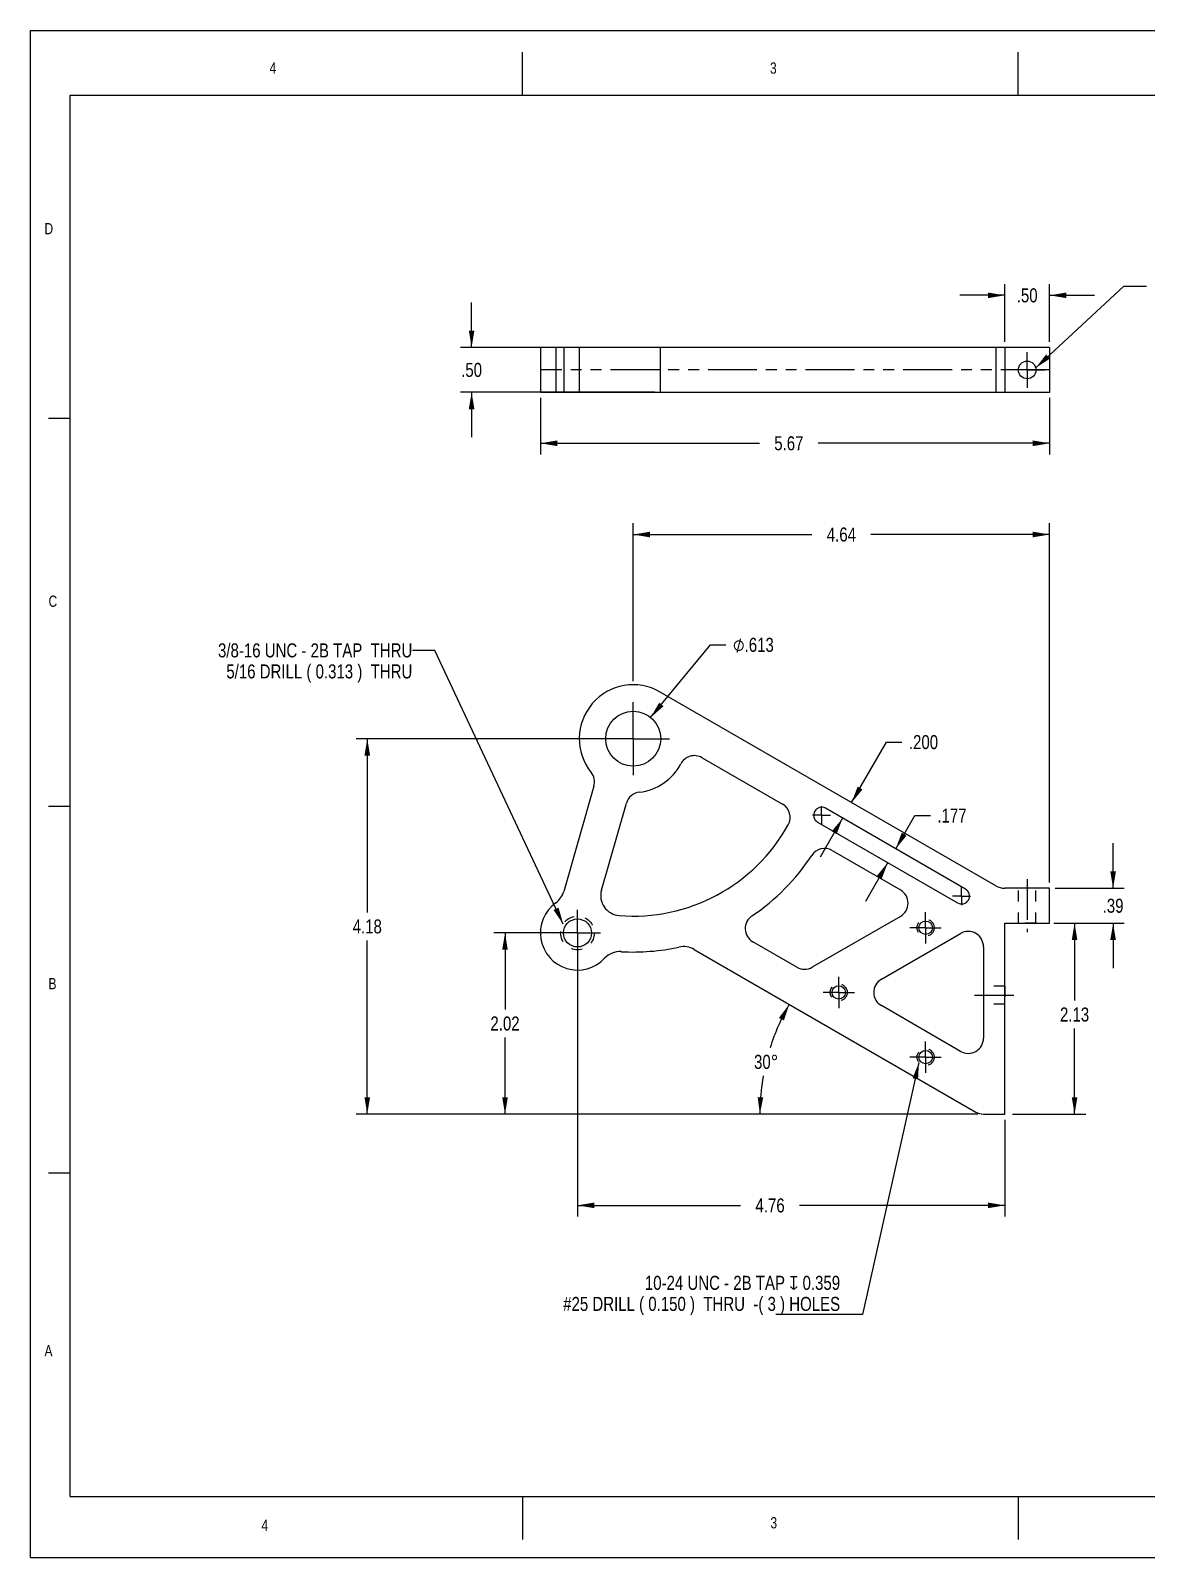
# Model space of a CAD drawing. Header units: inches. Extents: x 0 to 22, y 0 to 17.
# Drawn here: x 0 to 12.43, y 0 to 17 of the extents above; entities that cross this region are included whole.
import ezdxf

# ---------------------------------------------------------------- set-up
doc = ezdxf.new("R2010")
doc.units = ezdxf.units.IN
doc.header["$LTSCALE"] = 1.21
doc.header["$MEASUREMENT"] = 0
for name, pattern in [('CENTER', [0.6, 0.375, -0.075, 0.075, -0.075]), ('HIDDEN', [0.2, 0.1, -0.1]), ('PHANTOM', [0.8, 0.45, -0.05, 0.1, -0.05, 0.1, -0.05])]:
    doc.linetypes.add(name, pattern=pattern)
doc.layers.get('0').update_dxf_attribs({"linetype": 'CONTINUOUS'})
for name, color, linetype in [('02___PRT_ALL_AXES', 7, 'CONTINUOUS'), ('DEFAULT_1', 7, 'CENTER'), ('DEFAULT_3', 7, 'PHANTOM')]:
    doc.layers.add(name, color=color, linetype=linetype)
doc.styles.get("Standard").update_dxf_attribs({"font": 'txt', "width": 0.8})
doc.styles.add('TEXTSTYLE_5', font='symbol_asme.ttf')
doc.dimstyles.new('DIMSTYLE_1', dxfattribs={"dimtxt": 0.15625, "dimasz": 0.1875, "dimexe": 0.125, "dimexo": 0.0625, "dimgap": 0.078125, "dimtad": 0, "dimtih": 1, "dimtoh": 1, "dimzin": 4, "dimdsep": 46, "dimtxsty": 'STANDARD', "dimblk": '_FILLED', "dimblk1": '_FILLED', "dimblk2": '_FILLED', "dimcen": 0.09, "dimadec": 3, "dimazin": 1, "dimtfac": 1, "dimtdec": 3, "dimtofl": 0, "dimtmove": 0, "dimatfit": 3, "dimldrblk": '_FILLED', "dimfxl": 1, "dimtolj": 1, "dimtzin": 4, "dimarcsym": 0})
doc.dimstyles.new('DIMSTYLE_2', dxfattribs={"dimtxt": 0.15625, "dimasz": 0.1875, "dimexe": 0.125, "dimexo": 0.0625, "dimgap": 0.078125, "dimtad": 0, "dimtih": 1, "dimtoh": 1, "dimdec": 3, "dimzin": 4, "dimdsep": 46, "dimtxsty": 'STANDARD', "dimblk": '_FILLED', "dimblk1": '_FILLED', "dimblk2": '_FILLED', "dimcen": 0.09, "dimadec": 3, "dimazin": 1, "dimtfac": 1, "dimtdec": 3, "dimtofl": 0, "dimtmove": 0, "dimatfit": 3, "dimldrblk": '_FILLED', "dimfxl": 1, "dimtolj": 1, "dimtzin": 4, "dimarcsym": 0})
doc.dimstyles.new('DIMSTYLE_3', dxfattribs={"dimtxt": 0.15625, "dimasz": 0.1875, "dimexe": 0.125, "dimexo": 0.0625, "dimgap": 0.09, "dimtad": 0, "dimtih": 1, "dimtoh": 1, "dimdec": 3, "dimzin": 4, "dimdsep": 46, "dimtxsty": 'STANDARD', "dimblk": '_FILLED', "dimblk1": '_FILLED', "dimblk2": '_FILLED', "dimcen": 0.09, "dimadec": 3, "dimazin": 1, "dimtfac": 1, "dimtdec": 3, "dimtofl": 0, "dimtmove": 0, "dimatfit": 1, "dimldrblk": '_FILLED', "dimfxl": 1, "dimtolj": 1, "dimtzin": 4, "dimarcsym": 0})
doc.dimstyles.new('DIMSTYLE_4', dxfattribs={"dimtxt": 0.15625, "dimasz": 0.1875, "dimexe": 0.125, "dimexo": 0.0625, "dimgap": 0.078125, "dimtad": 0, "dimtih": 1, "dimtoh": 1, "dimdec": 0, "dimzin": 4, "dimdsep": 46, "dimtxsty": 'STANDARD', "dimblk": '_FILLED', "dimblk1": '_FILLED', "dimblk2": '_FILLED', "dimcen": 0.09, "dimadec": 3, "dimazin": 1, "dimtfac": 1, "dimtdec": 3, "dimtofl": 0, "dimtmove": 0, "dimatfit": 3, "dimldrblk": '_FILLED', "dimfxl": 1, "dimtolj": 1, "dimtzin": 4, "dimarcsym": 0})
doc.dimstyles.get("Standard").update_dxf_attribs({"dimtxt": 0.15625, "dimasz": 0.1875, "dimexe": 0.125, "dimexo": 0.0625, "dimgap": 0.09, "dimtad": 0, "dimtih": 1, "dimtoh": 1, "dimdec": 3, "dimzin": 4, "dimdsep": 46, "dimtxsty": 'STANDARD', "dimblk": '_FILLED', "dimblk1": '_FILLED', "dimblk2": '_FILLED', "dimcen": 0.09, "dimadec": 3, "dimazin": 1, "dimtp": 0.001, "dimtm": 0.001, "dimtfac": 1, "dimtdec": 3, "dimtofl": 0, "dimtmove": 0, "dimatfit": 3, "dimldrblk": '_FILLED', "dimfxl": 1, "dimtolj": 1, "dimtzin": 4, "dimarcsym": 0})

# ---------------------------------------------------------------- blocks, each defined once
blk = doc.blocks.new('_FILLED')
at = {"color": 0, "linetype": 'BYBLOCK'}
blk.add_solid([(0, 0), (-1, 0.167), (-1, -0.167)], dxfattribs=at)
blk = doc.blocks.new('*D0')
at = {"color": 2, "linetype": 'CONTINUOUS'}
for p, q in [((4.912, 13.472), (4.912, 13.972)), ((6.949, 13.472), (4.787, 13.472)), ((6.949, 12.972), (4.787, 12.972)), ((4.912, 12.972), (4.912, 12.472))]:
    blk.add_line(p, q, dxfattribs=at)
at = {"color": 2, "linetype": 'CONTINUOUS', "xscale": 0.1875, "yscale": 0.1875, "zscale": 0.1875}
for p, rotation in [((4.912, 13.472), 270), ((4.912, 12.972), 90)]:
    blk.add_blockref('_FILLED', p, dxfattribs=dict(at, rotation=rotation))
at = {"color": 2, "linetype": 'CONTINUOUS', "insert": (4.912, 13.3), "char_height": 0.1562, "width": 0.375, "attachment_point": 2, "line_spacing_factor": 0.9}
blk.add_mtext('.50', dxfattribs=at)
blk = doc.blocks.new('*D1')
at = {"color": 2, "linetype": 'CONTINUOUS'}
for p, q in [((10.849, 13.534), (10.849, 14.177)), ((11.349, 13.534), (11.349, 14.177)), ((10.849, 14.052), (10.349, 14.052)), ((11.349, 14.052), (11.849, 14.052))]:
    blk.add_line(p, q, dxfattribs=at)
at = {"color": 2, "linetype": 'CONTINUOUS', "xscale": 0.1875, "yscale": 0.1875, "zscale": 0.1875}
blk.add_blockref('_FILLED', (10.849, 14.052), dxfattribs=at)
at = {"color": 2, "linetype": 'CONTINUOUS', "xscale": 0.1875, "yscale": 0.1875, "zscale": 0.1875, "rotation": 180}
blk.add_blockref('_FILLED', (11.349, 14.052), dxfattribs=at)
at = {"color": 2, "linetype": 'CONTINUOUS', "insert": (11.099, 14.13), "char_height": 0.1562, "width": 0.375, "attachment_point": 2, "line_spacing_factor": 0.9}
blk.add_mtext('.50', dxfattribs=at)
blk = doc.blocks.new('*D2')
at = {"color": 2, "linetype": 'CONTINUOUS'}
for p, q in [((5.678, 12.909), (5.678, 12.28)), ((11.349, 12.909), (11.349, 12.28)), ((5.678, 12.405), (8.117, 12.405)), ((11.349, 12.405), (8.773, 12.405))]:
    blk.add_line(p, q, dxfattribs=at)
at = {"color": 2, "linetype": 'CONTINUOUS', "xscale": 0.1875, "yscale": 0.1875, "zscale": 0.1875, "rotation": 180}
blk.add_blockref('_FILLED', (5.678, 12.405), dxfattribs=at)
at = {"color": 2, "linetype": 'CONTINUOUS', "xscale": 0.1875, "yscale": 0.1875, "zscale": 0.1875}
blk.add_blockref('_FILLED', (11.349, 12.405), dxfattribs=at)
at = {"color": 2, "linetype": 'CONTINUOUS', "insert": (8.445, 12.483), "char_height": 0.1562, "width": 0.5, "attachment_point": 2, "line_spacing_factor": 0.9}
blk.add_mtext('5.67', dxfattribs=at)
blk = doc.blocks.new('*D3')
at = {"color": 2, "linetype": 'CONTINUOUS'}
for p, q in [((11.397, 7.061), (11.752, 7.061)), ((11.627, 7.061), (11.627, 6.201)), ((11.627, 4.936), (11.627, 5.888)), ((10.934, 4.936), (11.752, 4.936))]:
    blk.add_line(p, q, dxfattribs=at)
at = {"color": 2, "linetype": 'CONTINUOUS', "xscale": 0.1875, "yscale": 0.1875, "zscale": 0.1875}
for p, rotation in [((11.627, 7.061), 90), ((11.627, 4.936), 270)]:
    blk.add_blockref('_FILLED', p, dxfattribs=dict(at, rotation=rotation))
at = {"color": 2, "linetype": 'CONTINUOUS', "insert": (11.627, 6.123), "char_height": 0.1562, "width": 0.5, "attachment_point": 2, "line_spacing_factor": 0.9}
blk.add_mtext('2.13', dxfattribs=at)
blk = doc.blocks.new('*D4')
at = {"color": 2, "linetype": 'CONTINUOUS'}
for p, q in [((12.056, 7.451), (12.056, 7.951)), ((11.411, 7.451), (12.181, 7.451)), ((11.411, 7.061), (12.181, 7.061)), ((12.056, 7.061), (12.056, 6.561))]:
    blk.add_line(p, q, dxfattribs=at)
at = {"color": 2, "linetype": 'CONTINUOUS', "xscale": 0.1875, "yscale": 0.1875, "zscale": 0.1875}
for p, rotation in [((12.056, 7.451), 270), ((12.056, 7.061), 90)]:
    blk.add_blockref('_FILLED', p, dxfattribs=dict(at, rotation=rotation))
at = {"color": 2, "linetype": 'CONTINUOUS', "insert": (12.056, 7.334), "char_height": 0.1562, "width": 0.375, "attachment_point": 2, "line_spacing_factor": 0.9}
blk.add_mtext('.39', dxfattribs=at)
blk = doc.blocks.new('*D5')
at = {"color": 2, "linetype": 'CONTINUOUS'}
for p, q in [((9.144, 8.404), (9.532, 9.078)), ((9.532, 9.078), (9.704, 9.078)), ((9.044, 8.231), (8.794, 7.798))]:
    blk.add_line(p, q, dxfattribs=at)
at = {"color": 2, "linetype": 'CONTINUOUS', "xscale": 0.1875, "yscale": 0.1875, "zscale": 0.1875}
for p, rotation in [((9.144, 8.404), 240), ((9.044, 8.231), 60)]:
    blk.add_blockref('_FILLED', p, dxfattribs=dict(at, rotation=rotation))
at = {"color": 2, "linetype": 'CONTINUOUS', "insert": (9.782, 9.156), "char_height": 0.1562, "width": 0.5, "attachment_point": 1, "line_spacing_factor": 0.9}
blk.add_mtext('.200', dxfattribs=at)
blk = doc.blocks.new('*D6')
at = {"color": 2, "linetype": 'CONTINUOUS'}
for p, q in [((9.635, 7.89), (9.849, 8.259)), ((9.849, 8.259), (10.021, 8.259)), ((9.547, 7.736), (9.297, 7.303))]:
    blk.add_line(p, q, dxfattribs=at)
at = {"color": 2, "linetype": 'CONTINUOUS', "xscale": 0.1875, "yscale": 0.1875, "zscale": 0.1875}
for p, rotation in [((9.635, 7.89), 240), ((9.547, 7.736), 60)]:
    blk.add_blockref('_FILLED', p, dxfattribs=dict(at, rotation=rotation))
at = {"color": 2, "linetype": 'CONTINUOUS', "insert": (10.099, 8.337), "char_height": 0.1562, "width": 0.5, "attachment_point": 1, "line_spacing_factor": 0.9}
blk.add_mtext('.177', dxfattribs=at)
blk = doc.blocks.new('*D7')
at = {"color": 2, "linetype": 'CONTINUOUS'}
for p, q in [((6.906, 9.352), (7.572, 10.161)), ((7.572, 10.161), (7.744, 10.161))]:
    blk.add_line(p, q, dxfattribs=at)
at = {"color": 2, "linetype": 'CONTINUOUS', "xscale": 0.1875, "yscale": 0.1875, "zscale": 0.1875, "rotation": 230.543245781}
blk.add_blockref('_FILLED', (6.906, 9.352), dxfattribs=at)
at = {"color": 2, "linetype": 'CONTINUOUS', "insert": (7.822, 10.239), "char_height": 0.15625, "width": 1.02644, "attachment_point": 1, "line_spacing_factor": 0.9, "style": 'TEXTSTYLE_5'}
blk.add_mtext('⌀\\ftxt;{\\W0.8;.613}', dxfattribs=at)
blk = doc.blocks.new('*D8')
at = {"color": 2, "linetype": 'CONTINUOUS'}
for p, q in [((6.711, 9.756), (6.711, 11.514)), ((11.349, 7.513), (11.349, 11.514)), ((6.711, 11.389), (8.702, 11.389)), ((11.349, 11.389), (9.358, 11.389))]:
    blk.add_line(p, q, dxfattribs=at)
at = {"color": 2, "linetype": 'CONTINUOUS', "xscale": 0.1875, "yscale": 0.1875, "zscale": 0.1875, "rotation": 180}
blk.add_blockref('_FILLED', (6.711, 11.389), dxfattribs=at)
at = {"color": 2, "linetype": 'CONTINUOUS', "xscale": 0.1875, "yscale": 0.1875, "zscale": 0.1875}
blk.add_blockref('_FILLED', (11.349, 11.389), dxfattribs=at)
at = {"color": 2, "linetype": 'CONTINUOUS', "insert": (9.03, 11.467), "char_height": 0.1562, "width": 0.5, "attachment_point": 2, "line_spacing_factor": 0.9}
blk.add_mtext('4.64', dxfattribs=at)
blk = doc.blocks.new('*D9')
at = {"color": 2, "linetype": 'CONTINUOUS'}
for p, q in [((6.649, 9.116), (3.625, 9.116)), ((3.75, 9.116), (3.75, 7.182)), ((3.75, 4.936), (3.75, 6.87)), ((10.55, 4.936), (3.625, 4.936))]:
    blk.add_line(p, q, dxfattribs=at)
at = {"color": 2, "linetype": 'CONTINUOUS', "xscale": 0.1875, "yscale": 0.1875, "zscale": 0.1875}
for p, rotation in [((3.75, 9.116), 90), ((3.75, 4.936), 270)]:
    blk.add_blockref('_FILLED', p, dxfattribs=dict(at, rotation=rotation))
at = {"color": 2, "linetype": 'CONTINUOUS', "insert": (3.75, 7.104), "char_height": 0.1562, "width": 0.5, "attachment_point": 2, "line_spacing_factor": 0.9}
blk.add_mtext('4.18', dxfattribs=at)
blk = doc.blocks.new('*D10')
at = {"color": 2, "linetype": 'CONTINUOUS'}
for p, q in [((6.091, 6.89), (6.091, 3.795)), ((10.849, 4.873), (10.849, 3.795)), ((6.091, 3.92), (7.908, 3.92)), ((10.849, 3.92), (8.564, 3.92))]:
    blk.add_line(p, q, dxfattribs=at)
at = {"color": 2, "linetype": 'CONTINUOUS', "xscale": 0.1875, "yscale": 0.1875, "zscale": 0.1875, "rotation": 180}
blk.add_blockref('_FILLED', (6.091, 3.92), dxfattribs=at)
at = {"color": 2, "linetype": 'CONTINUOUS', "xscale": 0.1875, "yscale": 0.1875, "zscale": 0.1875}
blk.add_blockref('_FILLED', (10.849, 3.92), dxfattribs=at)
at = {"color": 2, "linetype": 'CONTINUOUS', "insert": (8.236, 3.998), "char_height": 0.1562, "width": 0.5, "attachment_point": 2, "line_spacing_factor": 0.9}
blk.add_mtext('4.76', dxfattribs=at)
blk = doc.blocks.new('*D11')
at = {"color": 2, "linetype": 'CONTINUOUS'}
for p, q in [((6.029, 6.953), (5.159, 6.953)), ((5.284, 6.953), (5.284, 6.101)), ((5.284, 4.936), (5.284, 5.788)), ((10.55, 4.936), (5.159, 4.936))]:
    blk.add_line(p, q, dxfattribs=at)
at = {"color": 2, "linetype": 'CONTINUOUS', "xscale": 0.1875, "yscale": 0.1875, "zscale": 0.1875}
for p, rotation in [((5.284, 6.953), 90), ((5.284, 4.936), 270)]:
    blk.add_blockref('_FILLED', p, dxfattribs=dict(at, rotation=rotation))
at = {"color": 2, "linetype": 'CONTINUOUS', "insert": (5.284, 6.023), "char_height": 0.1562, "width": 0.5, "attachment_point": 2, "line_spacing_factor": 0.9}
blk.add_mtext('2.02', dxfattribs=at)
blk = doc.blocks.new('*D12')
at = {"color": 2, "linetype": 'CONTINUOUS'}
blk.add_line((10.55, 4.936), (7.997, 4.936), dxfattribs=at)
for start, end in [(150, 162.4274), (169.9733, 180)]:
    blk.add_arc((10.567, 4.936), 2.445, start, end, dxfattribs=at)
for points in [[(8.39, 5.978), (8.45, 6.159), (8.334, 6.007)], [(8.098, 5.125), (8.122, 4.936), (8.16, 5.122)]]:
    blk.add_solid(points, dxfattribs=at)
at = {"color": 2, "linetype": 'CONTINUOUS', "insert": (8.192, 5.596), "char_height": 0.15625, "width": 0.33585, "attachment_point": 2, "line_spacing_factor": 0.9}
blk.add_mtext('30\\fSymbol_ASME;{\\W1.0;°}', dxfattribs=at)

msp = doc.modelspace()

# ---------------------------------------------------------------- linework, layer by layer
at = {"color": 7, "linetype": 'CONTINUOUS'}
for p, q in [((0, 0), (0, 17)), ((0, 17), (22, 17)), ((5.48, 16.28), (5.48, 16.76)), ((11, 16.28), (11, 16.76)), ((0.44, 0.68), (0.44, 16.28)), ((0.44, 16.28), (21.56, 16.28)), ((5.6783, 13.4716), (5.6783, 12.9716)), ((11.3487, 13.4716), (5.6783, 13.4716)), ((5.849, 13.4716), (5.849, 12.9716)), ((5.9374, 13.4716), (5.9374, 12.9716)), ((6.1115, 13.4716), (6.1115, 12.9716)), ((7.0115, 13.4716), (7.0115, 12.9716)), ((10.7487, 13.4716), (10.7487, 12.9716)), ((10.8487, 13.4716), (10.8487, 12.9716)), ((11.3487, 13.4716), (11.3487, 12.9716)), ((11.3487, 12.9716), (5.6783, 12.9716)), ((0.44, 12.68), (0.2, 12.68)), ((10.7487, 7.4778), (7.0115, 9.6354)), ((7.4778, 8.9043), (8.3745, 8.3867)), ((6.274, 8.5874), (5.9374, 7.4135)), ((0.44, 8.36), (0.2, 8.36)), ((6.3582, 7.4296), (6.6358, 8.3977)), ((10.4131, 7.4406), (8.8543, 8.3406)), ((8.7658, 8.1873), (10.3246, 7.2873)), ((8.9272, 7.8712), (9.6877, 7.4322)), ((11.3487, 7.451), (10.8487, 7.451)), ((11.3487, 7.061), (11.3487, 7.451)), ((9.6877, 7.1377), (8.7056, 6.5707)), ((10.8487, 7.061), (11.3487, 7.061)), ((10.8487, 4.936), (10.8487, 7.061)), ((8.5356, 6.5707), (8.0437, 6.8547)), ((9.4756, 6.438), (10.3577, 6.9472)), ((7.3903, 6.7701), (10.5277, 4.9588)), ((10.6127, 6.8), (10.6127, 5.7815)), ((10.3577, 5.6343), (9.4756, 6.1435)), ((10.6127, 4.936), (10.8487, 4.936)), ((0.44, 4.28), (0.2, 4.28)), ((0.44, 0.68), (21.56, 0.68)), ((5.48, 0.68), (5.48, 0.2)), ((11, 0.68), (11, 0.2)), ((0, 0), (22, 0))]:
    msp.add_line(p, q, dxfattribs=at)
msp.add_circle((6.7115, 9.1158), 0.3063, dxfattribs=at)
for centre, radius, start, end in [((6.7115, 9.1158), 0.6, 60, 218.70843), ((7.3928, 8.7571), 0.17, 60, 152.23287), ((6.1106, 8.6343), 0.17, 344, 38.70843), ((6.7115, 9.1158), 0.6, 276.53833, 332.23287), ((6.7992, 8.3508), 0.17, 96.53833, 164), ((8.2895, 8.2394), 0.17, 330.95233, 60), ((8.81, 8.2639), 0.0885, 60, 240), ((6.7115, 9.1158), 1.975, 265.42163, 330.95233), ((8.8422, 7.724), 0.17, 60, 146.84658), ((6.7115, 9.1158), 2.375, 303.84008, 326.84658), ((5.7106, 7.4786), 0.236, 305.92107, 344), ((6.5716, 7.3684), 0.222, 164, 265.42163), ((9.6027, 7.2849), 0.17, 300, 60), ((10.3689, 7.3639), 0.0885, 240, 60), ((10.8487, 7.651), 0.2, 240, 270), ((6.0913, 6.953), 0.413, 125.92107, 316.83), ((8.1287, 7.002), 0.17, 123.84008, 240), ((7.2723, 6.5658), 0.236, 60, 102.40235), ((10.4427, 6.8), 0.17, 0, 120), ((6.5647, 6.509), 0.236, 86.776, 136.83), ((6.7115, 9.1158), 2.375, 266.776, 282.40235), ((8.6206, 6.718), 0.17, 240, 300), ((9.5606, 6.2907), 0.17, 120, 240), ((10.4427, 5.7815), 0.17, 240, 360), ((10.6127, 5.106), 0.17, 240, 270)]:
    msp.add_arc(centre, radius, start, end, dxfattribs=at)
at = {"layer": '02___PRT_ALL_AXES', "color": 7, "linetype": 'CENTER'}
for p, q in [((11.0987, 13.2216), (11.0987, 13.4196)), ((11.0987, 13.2216), (10.9007, 13.2216)), ((11.0987, 13.2216), (11.2967, 13.2216)), ((11.0987, 13.2216), (11.0987, 13.0236)), ((8.81, 8.2639), (8.81, 8.364)), ((8.81, 8.2639), (8.7099, 8.2639)), ((8.81, 8.2639), (8.81, 8.1638)), ((8.81, 8.2639), (8.9101, 8.2639)), ((11.0987, 7.551), (11.0987, 6.961)), ((10.3689, 7.3639), (10.2688, 7.3639)), ((10.3689, 7.3639), (10.3689, 7.464)), ((10.3689, 7.3639), (10.469, 7.3639)), ((10.3689, 7.3639), (10.3689, 7.2638)), ((6.0913, 7.0531), (6.0913, 7.2092)), ((9.9682, 7.011), (9.9682, 7.1857)), ((6.0913, 6.953), (6.0913, 7.0531)), ((9.9682, 7.011), (9.7934, 7.011)), ((9.9682, 7.011), (10.1429, 7.011)), ((9.9682, 7.011), (9.9682, 6.8362)), ((5.9912, 6.953), (5.8351, 6.953)), ((6.0913, 6.953), (5.9912, 6.953)), ((6.0913, 6.953), (6.0913, 6.6967)), ((6.0913, 6.953), (6.3476, 6.953)), ((9.0006, 6.2907), (9.0006, 6.4655)), ((9.0006, 6.2907), (8.8259, 6.2907)), ((9.0006, 6.2907), (9.1754, 6.2907)), ((9.0006, 6.2907), (9.0006, 6.116)), ((10.5127, 6.261), (10.9487, 6.261)), ((9.9682, 5.5705), (9.9682, 5.7452)), ((9.9682, 5.5705), (9.7934, 5.5705)), ((9.9682, 5.5705), (10.1429, 5.5705)), ((9.9682, 5.5705), (9.9682, 5.3957))]:
    msp.add_line(p, q, dxfattribs=at)
at = {"layer": '02___PRT_ALL_AXES', "color": 8, "linetype": 'HIDDEN'}
for p, q in [((11.1967, 7.451), (11.0007, 7.451)), ((11.0007, 7.061), (11.0007, 7.451)), ((11.1967, 7.061), (11.1967, 7.451)), ((11.1967, 7.061), (11.0007, 7.061)), ((10.8487, 6.3615), (10.6127, 6.3615)), ((10.6127, 6.3615), (10.6127, 6.1605)), ((10.8487, 6.3615), (10.8487, 6.1605)), ((10.8487, 6.1605), (10.6127, 6.1605))]:
    msp.add_line(p, q, dxfattribs=at)
at = {"layer": '02___PRT_ALL_AXES', "color": 7, "linetype": 'CONTINUOUS'}
for centre, radius in [((11.0987, 13.2216), 0.098), ((6.0913, 6.953), 0.1562), ((9.9682, 7.011), 0.0747), ((9.0006, 6.2907), 0.0747), ((9.9682, 5.5705), 0.0747)]:
    msp.add_circle(centre, radius, dxfattribs=at)
at = {"layer": '02___PRT_ALL_AXES', "color": 8, "linetype": 'HIDDEN'}
for centre, radius in [((6.0913, 6.953), 0.1875), ((9.9682, 7.011), 0.095), ((9.0006, 6.2907), 0.095), ((9.9682, 5.5705), 0.095)]:
    msp.add_circle(centre, radius, dxfattribs=at)
at = {"layer": 'DEFAULT_1', "color": 7, "linetype": 'CENTER'}
for q in [(6.7115, 9.5221), (6.3052, 9.1158), (6.7115, 8.7096), (7.1177, 9.1158)]:
    msp.add_line((6.7115, 9.1158), q, dxfattribs=at)
at = {"layer": 'DEFAULT_3', "color": 7, "linetype": 'PHANTOM'}
msp.add_line((11.3487, 13.2216), (5.6783, 13.2216), dxfattribs=at)

# ---------------------------------------------------------------- texts
at = {"color": 2, "linetype": 'CONTINUOUS', "line_spacing_factor": 0.9}
for s, insert, char_height, width, attachment_point in [('4', (2.6624, 16.6446), 0.125, 0.1, 1), ('3', (8.2352, 16.6446), 0.125, 0.1, 1), ('D', (0.1555, 14.8566), 0.125, 0.1, 1), ('C', (0.2005, 10.7091), 0.125, 0.1, 1), ('3/8-16 UNC - 2B TAP  THRU \\P5/16 DRILL ( 0.313 )  THRU ', (4.252, 10.1772), 0.15625, 3.375, 3), ('B', (0.2, 6.4509), 0.125, 0.1, 1), ('10-24 UNC - 2B TAP \\fSymbol_ASME;{\\W1.0;↧}\\ftxt; 0.359 \\P#25 DRILL ( 0.150 )  THRU  -( 3 ) HOLES', (9.0159, 3.1356), 0.15625, 7.3125, 3), ('A', (0.1555, 2.3642), 0.125, 0.1, 1), ('4', (2.5712, 0.4197), 0.125, 0.1, 1), ('3', (8.24, 0.449), 0.125, 0.1, 1)]:
    msp.add_mtext(s, dxfattribs=dict(at, insert=insert, char_height=char_height, width=width, attachment_point=attachment_point))

# ---------------------------------------------------------------- dimensions: what is measured, and where the dimension line sits
at = {"color": 2, "linetype": 'CONTINUOUS'}
for base, p1, p2, picture, middle in [((11.3487, 14.0518), (10.8487, 13.4716), (11.3487, 13.4716), '*D1', (11.1104, 14.0518)), ((11.3487, 12.405), (5.6783, 12.9716), (11.3487, 12.9716), '*D2', (8.4449, 12.405))]:
    dim = msp.add_linear_dim(base=base, p1=p1, p2=p2, dimstyle='DIMSTYLE_1', dxfattribs=at)
    dim.commit()
    dim.dimension.update_dxf_attribs({"geometry": picture, "text_midpoint": middle, "dimtype": 160})
for base, p1, p2, angle, dimstyle, picture, middle in [((4.9117, 12.9716), (7.0115, 13.4716), (7.0115, 12.9716), 270, 'DIMSTYLE_1', '*D0', (4.9234, 13.2216)), ((6.7115, 11.3888), (11.3487, 7.451), (6.7115, 9.6935), 180, 'DIMSTYLE_1', '*D8', (9.034, 11.3888)), ((3.75, 9.1158), (10.6127, 4.936), (6.7115, 9.1158), 90, 'DIMSTYLE_1', '*D9', (3.7539, 7.0259)), ((9.1438, 8.4044), (8.8543, 8.3406), (10.7487, 7.4778), 60, 'DIMSTYLE_2', '*D5', (10.0442, 9.0776)), ((9.6354, 7.8896), (8.7658, 8.1873), (8.8543, 8.3406), 60, 'DIMSTYLE_2', '*D6', (10.3606, 8.2593)), ((12.0562, 7.451), (11.3487, 7.061), (11.3487, 7.451), 90, 'DIMSTYLE_1', '*D4', (12.0679, 7.256)), ((11.6266748727, 7.0609861903), (10.871430107, 4.9359861903), (11.3340687105, 7.0609861903), 90, 'DIMSTYLE_1', '*D3', (11.6305811768, 6.0444729004)), ((5.2839, 6.953), (10.6127, 4.936), (6.0913, 6.953), 90, 'DIMSTYLE_1', '*D11', (5.2839, 5.9445)), ((6.0913, 3.9198), (10.8487, 4.936), (6.0913, 6.953), 180, 'DIMSTYLE_1', '*D10', (8.2362, 3.9198))]:
    dim = msp.add_linear_dim(base=base, p1=p1, p2=p2, angle=angle, dimstyle=dimstyle, dxfattribs=at)
    dim.commit()
    dim.dimension.update_dxf_attribs({"geometry": picture, "text_midpoint": middle, "dimtype": 160})
dim = msp.add_diameter_dim_2p(p1=(6.9061, 9.3523), p2=(6.5169, 8.8794), text='{\\fSymbol_ASME;\\W1.0;⌀}<>', dimstyle='DIMSTYLE_3', override={"dimpost": '<>'}, dxfattribs=at)
dim.commit()
dim.dimension.update_dxf_attribs({"geometry": '*D7', "text_midpoint": (8.1638, 10.1609), "dimtype": 163})
dim = msp.add_angular_dim_2l(base=(8.2053242, 5.5688291), line1=((8.5248944, 6.1150692), (8.503719, 6.1272948)), line2=((10.6371286, 4.9359862), (10.6126774, 4.9359862)), dimstyle='DIMSTYLE_4', dxfattribs=at)
dim.commit()
dim.dimension.update_dxf_attribs({"geometry": '*D12', "text_midpoint": (8.1922754, 5.5179504), "dimtype": 162})

# ---------------------------------------------------------------- leaders
for points in [[(11.1942, 13.2434), (12.1772, 14.154), (12.4272, 14.154)], [(5.9319, 7.0517), (4.502, 10.0991), (4.252, 10.0991)]]:
    msp.add_leader(points, dimstyle='STANDARD', override={"dimtad": 0}, dxfattribs=at)
at = {"color": 2, "linetype": 'CONTINUOUS', "annotation_type": 0, "has_hookline": 1, "hookline_direction": 1, "text_width": 0.625}
msp.add_leader([(9.8939, 5.5112), (9.2659, 2.7059), (9.0159, 2.7059)], dimstyle='STANDARD', override={"dimtad": 1}, dxfattribs=at)

doc.saveas('drawing.dxf')
